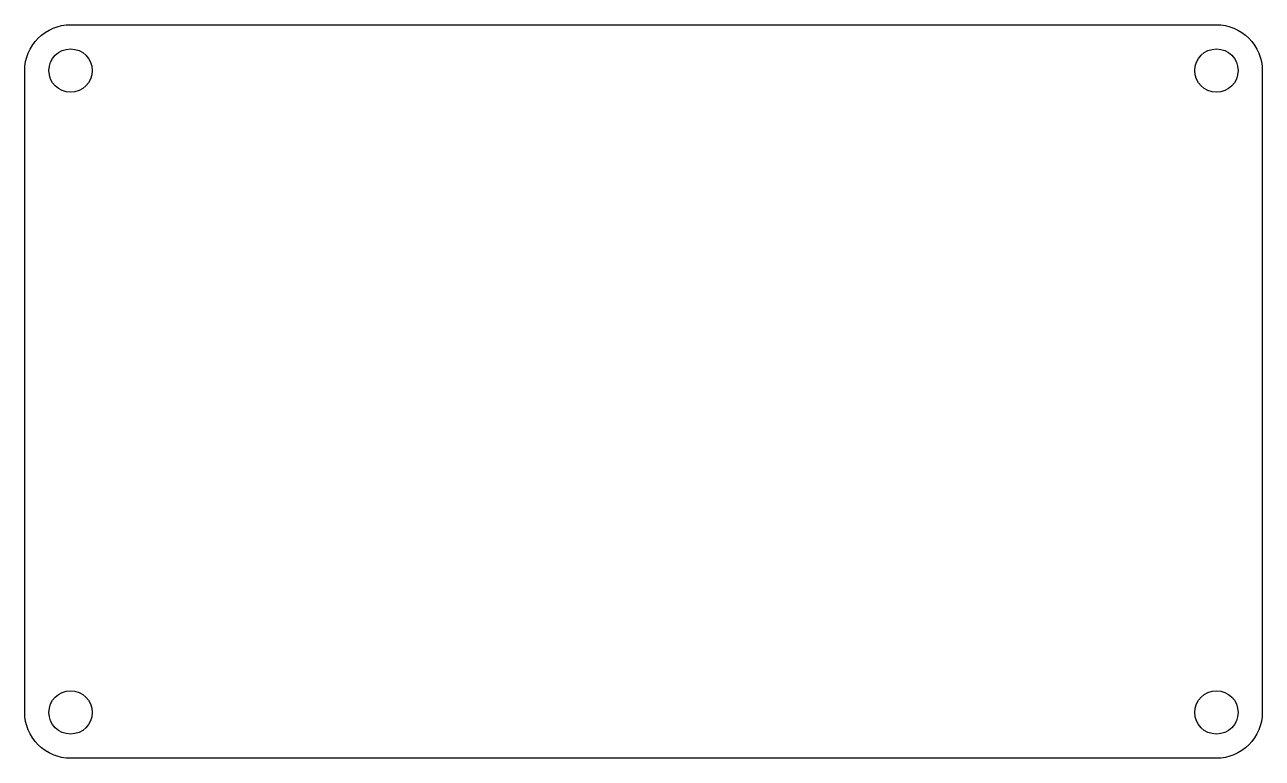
# Model space of a CAD drawing. Header units: inches. Extents: x 0 to 3.38, y 0 to 2.
import ezdxf

# ---------------------------------------------------------------- set-up
doc = ezdxf.new("R2010")
doc.units = ezdxf.units.IN
doc.layers.get('0').update_dxf_attribs({"linetype": 'CONTINUOUS'})

msp = doc.modelspace()

# ---------------------------------------------------------------- linework, layer by layer
msp.add_lwpolyline([(3.25, 0), (0.125, 0, -0.414214), (0, 0.125), (0, 1.875, -0.414214), (0.125, 2), (3.25, 2, -0.414214), (3.375, 1.875), (3.375, 0.125, -0.414214)], format="xyb", close=True)
for centre in [(0.125, 1.875), (3.25, 1.875), (0.125, 0.125), (3.25, 0.125)]:
    msp.add_circle(centre, 0.0591)

doc.saveas('drawing.dxf')
